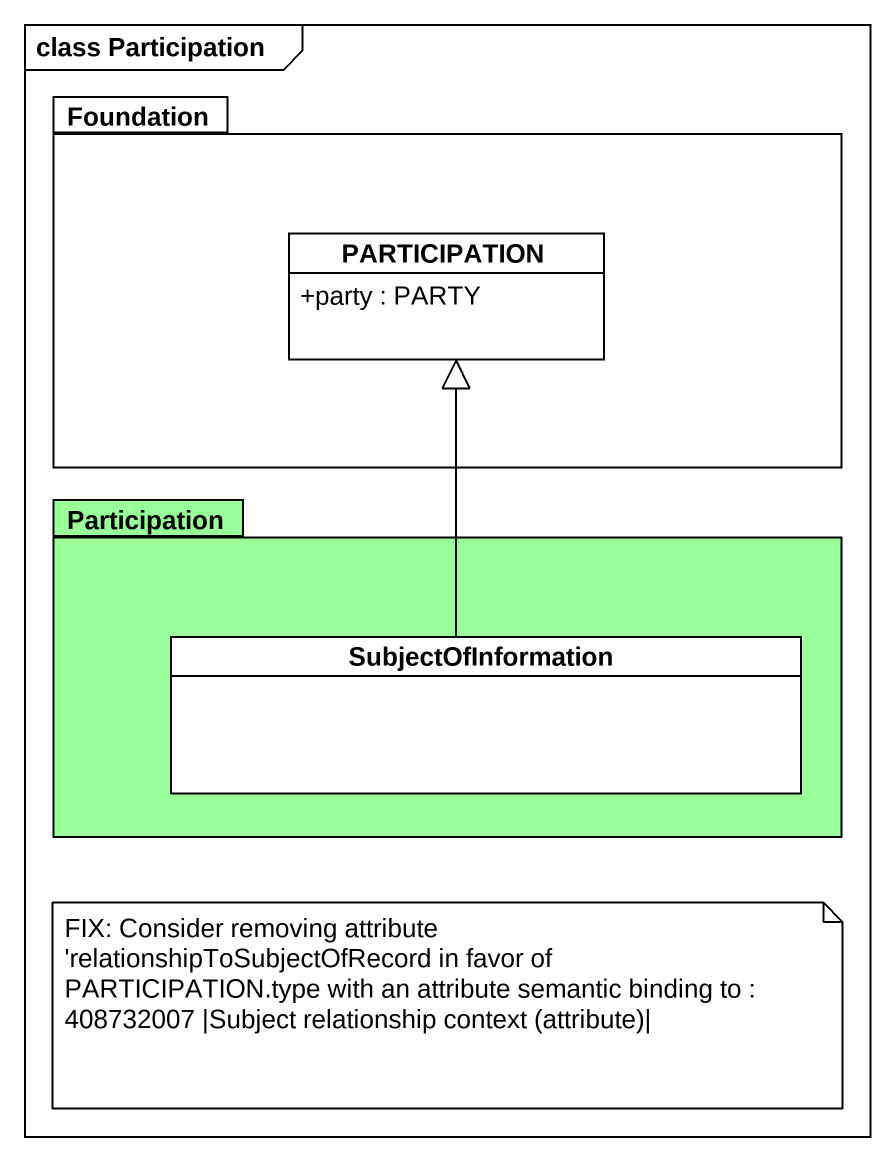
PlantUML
@startuml
mainframe class Participation
hide circle
hide empty members
skinparam classAttributeIconSize 0
package Foundation {
  class PARTICIPATION {
    +party : PARTY
  }
}
package Participation #99FF99 {
  class SubjectOfInformation
}
SubjectOfInformation -up-|> PARTICIPATION
note as N1
  FIX: Consider removing attribute 'relationshipToSubjectOfRecord in favor of PARTICIPATION.type with an attribute semantic binding to : 408732007 |Subject relationship context (attribute)|
end note
@enduml
